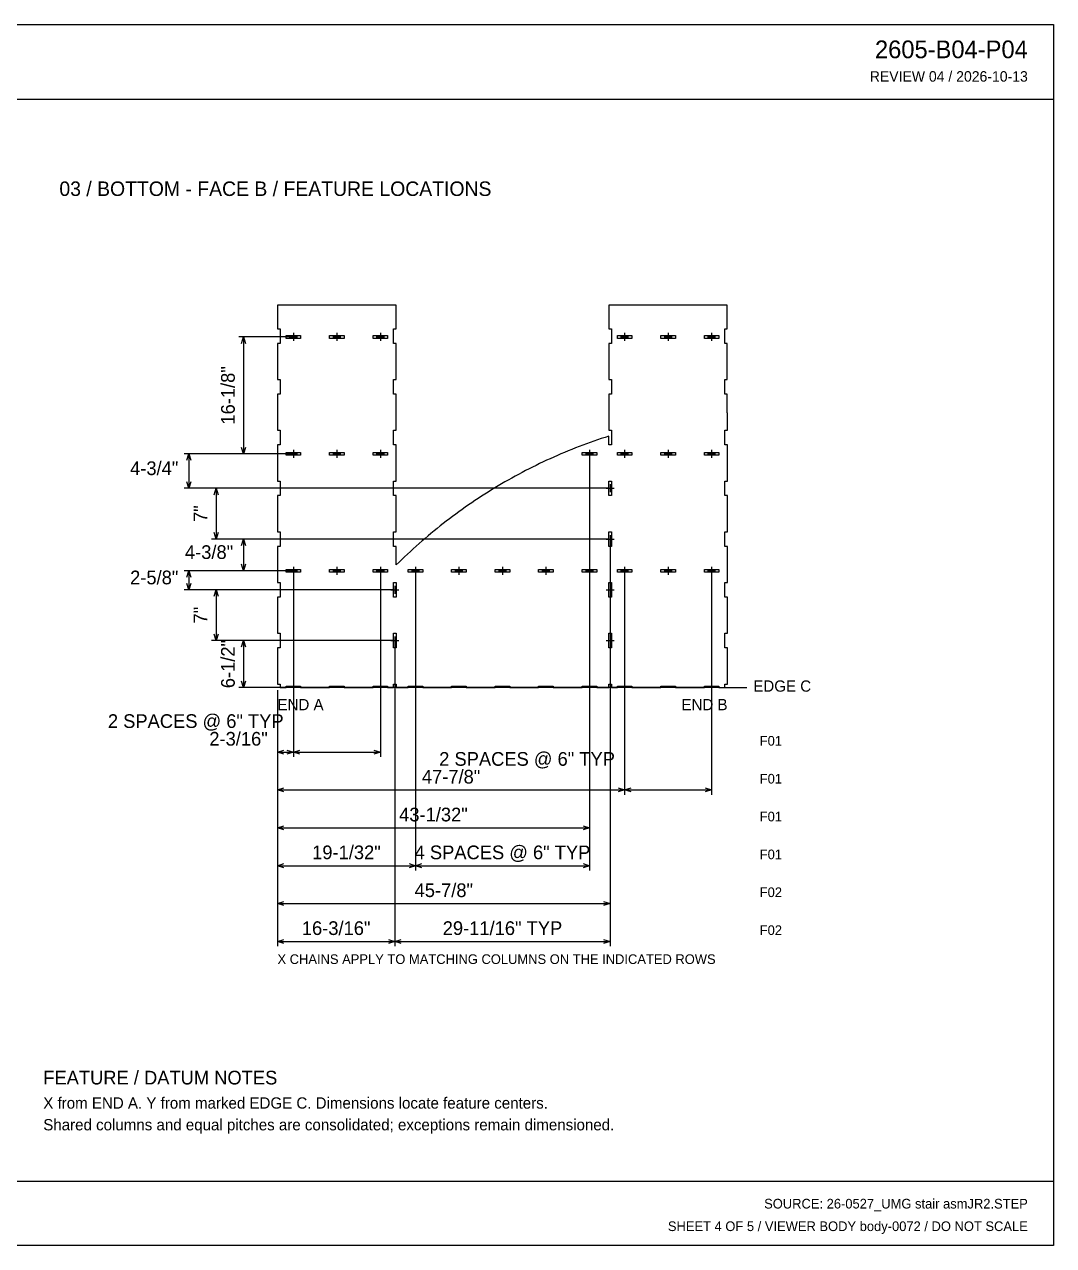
# Model space of a CAD drawing. Header units: inches. Extents: x 4 to 268, y 4 to 172.
# Drawn here: x 126.3 to 268.2, y 3.8 to 172.2 of the extents above; entities that cross this region are included whole.
import ezdxf
from ezdxf.enums import TextEntityAlignment as Align

# ---------------------------------------------------------------- set-up
doc = ezdxf.new("R2010")
doc.units = ezdxf.units.IN
doc.header["$MEASUREMENT"] = 0

msp = doc.modelspace()

# ---------------------------------------------------------------- linework, layer by layer
at = {"layer": 'ANNOTATION'}
for p, q in [((163.04, 129.11), (155.85, 129.11)), ((156.24, 128.22), (156.52, 129.11)), ((156.52, 129.11), (156.52, 112.99)), ((156.52, 129.11), (156.8, 128.22)), ((162.82, 129.11), (163.93, 129.11)), ((163.38, 129.67), (163.38, 128.56)), ((168.82, 129.11), (169.93, 129.11)), ((169.38, 129.67), (169.38, 128.56)), ((174.82, 129.11), (175.93, 129.11)), ((175.38, 129.67), (175.38, 128.56)), ((208.51, 129.11), (209.62, 129.11)), ((209.06, 129.67), (209.06, 128.56)), ((214.51, 129.11), (215.62, 129.11)), ((215.06, 129.67), (215.06, 128.56)), ((220.51, 129.11), (221.62, 129.11)), ((221.06, 129.67), (221.06, 128.56)), ((163.04, 112.99), (148.3, 112.99)), ((148.69, 112.1), (148.97, 112.99)), ((148.97, 112.99), (148.97, 108.24)), ((148.97, 112.99), (149.24, 112.1)), ((163.04, 112.99), (155.85, 112.99)), ((156.52, 112.99), (156.24, 113.88)), ((156.8, 113.88), (156.52, 112.99)), ((162.82, 112.99), (163.93, 112.99)), ((163.38, 113.54), (163.38, 112.43)), ((168.82, 112.99), (169.93, 112.99)), ((169.38, 113.54), (169.38, 112.43)), ((174.82, 112.99), (175.93, 112.99)), ((175.38, 113.54), (175.38, 112.43)), ((203.66, 112.99), (204.77, 112.99)), ((204.22, 113.54), (204.22, 112.43)), ((208.51, 112.99), (209.62, 112.99)), ((209.06, 113.54), (209.06, 112.43)), ((214.51, 112.99), (215.62, 112.99)), ((215.06, 113.54), (215.06, 112.43)), ((220.51, 112.99), (221.62, 112.99)), ((221.06, 113.54), (221.06, 112.43)), ((204.22, 112.65), (204.22, 60.74)), ((206.73, 108.24), (148.3, 108.24)), ((148.97, 108.24), (148.69, 109.12)), ((149.24, 109.12), (148.97, 108.24)), ((206.73, 108.24), (152.08, 108.24)), ((152.47, 107.35), (152.74, 108.24)), ((152.74, 108.24), (152.74, 101.24)), ((152.74, 108.24), (153.02, 107.35)), ((206.51, 108.24), (207.62, 108.24)), ((207.06, 108.79), (207.06, 107.68)), ((206.73, 101.24), (152.08, 101.24)), ((152.74, 101.24), (152.47, 102.12)), ((153.02, 102.12), (152.74, 101.24)), ((206.73, 101.24), (155.85, 101.24)), ((156.24, 100.35), (156.52, 101.24)), ((156.52, 101.24), (156.52, 96.86)), ((156.52, 101.24), (156.8, 100.35)), ((206.51, 101.24), (207.62, 101.24)), ((207.06, 101.79), (207.06, 100.68)), ((207.06, 100.9), (207.06, 50.29)), ((156.52, 96.86), (156.24, 97.75)), ((156.8, 97.75), (156.52, 96.86)), ((163.04, 96.86), (148.3, 96.86)), ((148.69, 95.97), (148.97, 96.86)), ((148.97, 96.86), (148.97, 94.24)), ((148.97, 96.86), (149.24, 95.97)), ((163.04, 96.86), (155.85, 96.86)), ((162.82, 96.86), (163.93, 96.86)), ((163.38, 97.42), (163.38, 96.31)), ((163.38, 96.53), (163.38, 71.18)), ((163.38, 96.53), (163.38, 71.18)), ((168.82, 96.86), (169.93, 96.86)), ((169.38, 97.42), (169.38, 96.31)), ((174.82, 96.86), (175.93, 96.86)), ((175.38, 97.42), (175.38, 96.31)), ((175.38, 96.53), (175.38, 71.18)), ((179.66, 96.86), (180.77, 96.86)), ((180.22, 97.42), (180.22, 96.31)), ((180.22, 96.53), (180.22, 55.51)), ((180.22, 96.53), (180.22, 55.51)), ((185.66, 96.86), (186.77, 96.86)), ((186.22, 97.42), (186.22, 96.31)), ((191.66, 96.86), (192.77, 96.86)), ((192.22, 97.42), (192.22, 96.31)), ((197.66, 96.86), (198.77, 96.86)), ((198.22, 97.42), (198.22, 96.31)), ((203.66, 96.86), (204.77, 96.86)), ((204.22, 97.42), (204.22, 96.31)), ((204.22, 96.53), (204.22, 55.51)), ((208.51, 96.86), (209.62, 96.86)), ((209.06, 97.42), (209.06, 96.31)), ((209.06, 96.53), (209.06, 65.96)), ((209.06, 96.53), (209.06, 65.96)), ((214.51, 96.86), (215.62, 96.86)), ((215.06, 97.42), (215.06, 96.31)), ((220.51, 96.86), (221.62, 96.86)), ((221.06, 97.42), (221.06, 96.31)), ((221.06, 96.53), (221.06, 65.96)), ((148.97, 94.24), (148.69, 95.12)), ((149.24, 95.12), (148.97, 94.24)), ((177.38, 94.79), (177.38, 93.68)), ((207.06, 94.79), (207.06, 93.68)), ((177.04, 94.24), (148.3, 94.24)), ((177.04, 94.24), (152.08, 94.24)), ((152.47, 93.35), (152.74, 94.24)), ((152.74, 94.24), (152.74, 87.24)), ((152.74, 94.24), (153.02, 93.35)), ((176.82, 94.24), (177.93, 94.24)), ((206.51, 94.24), (207.62, 94.24)), ((152.74, 87.24), (152.47, 88.12)), ((153.02, 88.12), (152.74, 87.24)), ((177.38, 87.79), (177.38, 86.68)), ((207.06, 87.79), (207.06, 86.68)), ((177.04, 87.24), (152.08, 87.24)), ((177.04, 87.24), (155.85, 87.24)), ((156.24, 86.35), (156.52, 87.24)), ((156.52, 87.24), (156.52, 80.74)), ((156.52, 87.24), (156.8, 86.35)), ((176.82, 87.24), (177.93, 87.24)), ((177.38, 86.9), (177.38, 45.07)), ((177.38, 86.9), (177.38, 45.07)), ((206.51, 87.24), (207.62, 87.24)), ((207.06, 86.9), (207.06, 45.07)), ((156.52, 80.74), (156.24, 81.62)), ((156.8, 81.62), (156.52, 80.74)), ((222.14, 80.74), (155.85, 80.74)), ((161.19, 80.4), (161.19, 71.18)), ((161.19, 80.4), (161.19, 65.96)), ((161.19, 80.4), (161.19, 60.74)), ((161.19, 80.4), (161.19, 55.51)), ((161.19, 80.4), (161.19, 50.29)), ((161.19, 80.4), (161.19, 45.07)), ((222.47, 80.74), (225.92, 80.74)), ((161.19, 71.85), (162.08, 72.12)), ((161.19, 71.85), (163.38, 71.85)), ((162.08, 71.57), (161.19, 71.85)), ((162.49, 72.12), (163.38, 71.85)), ((163.38, 71.85), (162.49, 71.57)), ((163.38, 71.85), (164.26, 72.12)), ((163.38, 71.85), (175.38, 71.85)), ((164.26, 71.57), (163.38, 71.85)), ((174.49, 72.12), (175.38, 71.85)), ((175.38, 71.85), (174.49, 71.57)), ((161.19, 66.62), (162.08, 66.9)), ((161.19, 66.62), (209.06, 66.62)), ((162.08, 66.35), (161.19, 66.62)), ((208.17, 66.9), (209.06, 66.62)), ((209.06, 66.62), (208.17, 66.35)), ((209.06, 66.62), (209.95, 66.9)), ((209.06, 66.62), (221.06, 66.62)), ((209.95, 66.35), (209.06, 66.62)), ((220.17, 66.9), (221.06, 66.62)), ((221.06, 66.62), (220.17, 66.35)), ((161.19, 61.4), (162.08, 61.68)), ((161.19, 61.4), (204.22, 61.4)), ((162.08, 61.12), (161.19, 61.4)), ((203.33, 61.68), (204.22, 61.4)), ((204.22, 61.4), (203.33, 61.12)), ((161.19, 56.18), (162.08, 56.46)), ((161.19, 56.18), (180.22, 56.18)), ((162.08, 55.9), (161.19, 56.18)), ((179.33, 56.46), (180.22, 56.18)), ((180.22, 56.18), (179.33, 55.9)), ((180.22, 56.18), (181.11, 56.46)), ((180.22, 56.18), (204.22, 56.18)), ((181.11, 55.9), (180.22, 56.18)), ((203.33, 56.46), (204.22, 56.18)), ((204.22, 56.18), (203.33, 55.9)), ((161.19, 50.96), (162.08, 51.24)), ((161.19, 50.96), (207.06, 50.96)), ((162.08, 50.68), (161.19, 50.96)), ((206.17, 51.24), (207.06, 50.96)), ((207.06, 50.96), (206.17, 50.68)), ((161.19, 45.74), (162.08, 46.01)), ((161.19, 45.74), (177.38, 45.74)), ((162.08, 45.46), (161.19, 45.74)), ((176.49, 46.01), (177.38, 45.74)), ((177.38, 45.74), (176.49, 45.46)), ((177.38, 45.74), (178.26, 46.01)), ((177.38, 45.74), (207.06, 45.74)), ((178.26, 45.46), (177.38, 45.74)), ((206.17, 46.01), (207.06, 45.74)), ((207.06, 45.74), (206.17, 45.46))]:
    msp.add_line(p, q, dxfattribs=at)
at = {"layer": 'OUTLINE'}
for p, q in [((3.78, 172.22), (268.22, 172.22)), ((268.22, 172.22), (268.22, 3.78)), ((3.78, 161.89), (268.22, 161.89)), ((177.56, 133.49), (161.19, 133.49)), ((161.19, 133.49), (161.19, 130.24)), ((177.56, 130.24), (177.56, 133.49)), ((223.19, 133.49), (206.88, 133.49)), ((206.88, 133.49), (206.88, 130.24)), ((223.19, 130.24), (223.19, 133.49)), ((161.19, 130.24), (161.57, 130.24)), ((161.57, 130.24), (161.57, 128.23)), ((177.18, 128.23), (177.18, 130.24)), ((177.18, 130.24), (177.56, 130.24)), ((206.88, 130.24), (207.26, 130.24)), ((207.26, 130.24), (207.26, 128.23)), ((222.87, 128.23), (222.87, 130.24)), ((222.87, 130.24), (223.19, 130.24)), ((161.57, 128.23), (161.19, 128.23)), ((161.19, 128.23), (161.19, 123.24)), ((162.37, 128.92), (162.37, 129.3)), ((162.37, 129.3), (164.38, 129.3)), ((164.38, 128.92), (162.37, 128.92)), ((164.38, 129.3), (164.38, 128.92)), ((168.37, 128.92), (168.37, 129.3)), ((168.37, 129.3), (170.38, 129.3)), ((170.38, 128.92), (168.37, 128.92)), ((170.38, 129.3), (170.38, 128.92)), ((174.37, 128.92), (174.37, 129.3)), ((174.37, 129.3), (176.38, 129.3)), ((176.38, 128.92), (174.37, 128.92)), ((176.38, 129.3), (176.38, 128.92)), ((177.56, 128.23), (177.18, 128.23)), ((177.56, 123.24), (177.56, 128.23)), ((207.26, 128.23), (206.88, 128.23)), ((206.88, 128.23), (206.88, 123.24)), ((208.06, 128.92), (208.06, 129.3)), ((208.06, 129.3), (210.07, 129.3)), ((210.07, 128.92), (208.06, 128.92)), ((210.07, 129.3), (210.07, 128.92)), ((214.06, 128.92), (214.06, 129.3)), ((214.06, 129.3), (216.07, 129.3)), ((216.07, 128.92), (214.06, 128.92)), ((216.07, 129.3), (216.07, 128.92)), ((220.06, 128.92), (220.06, 129.3)), ((220.06, 129.3), (222.07, 129.3)), ((222.07, 128.92), (220.06, 128.92)), ((222.07, 129.3), (222.07, 128.92)), ((223.19, 128.23), (222.87, 128.23)), ((223.19, 123.24), (223.19, 128.23)), ((161.19, 123.24), (161.57, 123.24)), ((161.57, 123.24), (161.57, 121.23)), ((177.18, 121.23), (177.18, 123.24)), ((177.18, 123.24), (177.56, 123.24)), ((206.88, 123.24), (207.26, 123.24)), ((207.26, 123.24), (207.26, 121.23)), ((222.87, 121.23), (222.87, 123.24)), ((222.87, 123.24), (223.19, 123.24)), ((161.57, 121.23), (161.19, 121.23)), ((161.19, 121.23), (161.19, 116.24)), ((177.56, 121.23), (177.18, 121.23)), ((177.56, 116.24), (177.56, 121.23)), ((207.26, 121.23), (206.88, 121.23)), ((206.88, 121.23), (206.88, 116.24)), ((223.19, 121.23), (222.87, 121.23)), ((223.19, 118.63), (223.19, 121.23)), ((223.2, 118.63), (223.19, 118.63)), ((223.19, 118.63), (223.19, 118.63)), ((223.19, 118.63), (223.19, 118.63)), ((223.19, 118.63), (223.19, 118.63)), ((223.19, 118.63), (223.19, 118.63)), ((223.19, 118.63), (223.19, 118.63)), ((223.19, 118.63), (223.19, 118.63)), ((223.21, 118.63), (223.2, 118.63)), ((223.2, 118.63), (223.2, 118.63)), ((223.2, 118.63), (223.2, 118.63)), ((223.2, 118.63), (223.2, 118.63)), ((223.2, 118.63), (223.2, 118.63)), ((223.2, 118.63), (223.2, 118.63)), ((223.2, 118.63), (223.2, 118.63)), ((223.2, 118.63), (223.2, 118.63)), ((223.2, 118.63), (223.2, 118.63)), ((223.22, 118.63), (223.21, 118.63)), ((223.21, 118.63), (223.21, 118.63)), ((223.21, 118.63), (223.21, 118.63)), ((223.21, 118.63), (223.21, 118.63)), ((223.21, 118.63), (223.21, 118.63)), ((223.21, 118.63), (223.21, 118.63)), ((223.21, 118.63), (223.21, 118.63)), ((223.21, 118.63), (223.21, 118.63)), ((223.21, 118.63), (223.21, 118.63)), ((223.21, 118.63), (223.21, 118.63)), ((223.23, 118.63), (223.22, 118.63)), ((223.22, 118.63), (223.22, 118.63)), ((223.22, 118.63), (223.22, 118.63)), ((223.22, 118.63), (223.22, 118.63)), ((223.22, 118.63), (223.22, 118.63)), ((223.22, 118.63), (223.22, 118.63)), ((223.22, 118.63), (223.22, 118.63)), ((223.22, 118.63), (223.22, 118.63)), ((223.22, 118.63), (223.22, 118.63)), ((223.24, 118.63), (223.23, 118.63)), ((223.23, 118.63), (223.23, 118.63)), ((223.23, 118.63), (223.23, 118.63)), ((223.23, 118.63), (223.23, 118.63)), ((223.23, 118.63), (223.23, 118.63)), ((223.23, 118.63), (223.23, 118.63)), ((223.23, 118.63), (223.23, 118.63)), ((223.23, 118.63), (223.23, 118.63)), ((223.23, 118.63), (223.23, 118.63)), ((223.25, 118.63), (223.24, 118.63)), ((223.24, 118.63), (223.24, 118.63)), ((223.24, 118.63), (223.24, 118.63)), ((223.24, 118.63), (223.24, 118.63)), ((223.24, 118.63), (223.24, 118.63)), ((223.24, 118.63), (223.24, 118.63)), ((223.24, 118.63), (223.24, 118.63)), ((223.24, 118.63), (223.24, 118.63)), ((223.24, 118.63), (223.24, 118.63)), ((223.24, 118.63), (223.24, 118.63)), ((223.26, 118.63), (223.25, 118.63)), ((223.25, 118.63), (223.25, 118.63)), ((223.25, 118.63), (223.25, 118.63)), ((223.25, 118.63), (223.25, 118.63)), ((223.25, 118.63), (223.25, 118.63)), ((223.25, 118.63), (223.25, 118.63)), ((223.25, 118.63), (223.25, 118.63)), ((223.25, 118.63), (223.25, 118.63)), ((223.25, 118.63), (223.25, 118.63)), ((223.26, 116.24), (223.26, 118.63)), ((223.26, 118.63), (223.26, 118.63)), ((161.19, 116.24), (161.57, 116.24)), ((161.57, 116.24), (161.57, 114.23)), ((177.18, 114.23), (177.18, 116.24)), ((177.18, 116.24), (177.56, 116.24)), ((206.88, 116.24), (207.26, 116.24)), ((207.26, 116.24), (207.26, 114.23)), ((222.87, 114.23), (222.87, 116.24)), ((222.87, 116.24), (223.26, 116.24)), ((204.31, 114.56), (203.8, 114.37)), ((204.82, 114.74), (204.31, 114.56)), ((205.33, 114.92), (204.82, 114.74)), ((205.84, 115.09), (205.33, 114.92)), ((206.36, 115.26), (205.84, 115.09)), ((206.87, 115.43), (206.36, 115.26)), ((206.87, 114.23), (206.87, 115.43)), ((161.57, 114.23), (161.19, 114.23)), ((161.19, 114.23), (161.19, 109.24)), ((162.37, 112.79), (162.37, 113.18)), ((162.37, 113.18), (164.38, 113.18)), ((164.38, 113.18), (164.38, 112.79)), ((168.37, 112.79), (168.37, 113.18)), ((168.37, 113.18), (170.38, 113.18)), ((170.38, 113.18), (170.38, 112.79)), ((174.37, 112.79), (174.37, 113.18)), ((174.37, 113.18), (176.38, 113.18)), ((176.38, 113.18), (176.38, 112.79)), ((177.56, 114.23), (177.18, 114.23)), ((177.56, 109.24), (177.56, 114.23)), ((200.29, 112.98), (199.79, 112.76)), ((200.78, 113.19), (200.29, 112.98)), ((201.28, 113.39), (200.78, 113.19)), ((201.78, 113.6), (201.28, 113.39)), ((202.29, 113.8), (201.78, 113.6)), ((202.79, 113.99), (202.29, 113.8)), ((203.3, 114.19), (202.79, 113.99)), ((203.21, 112.79), (203.21, 113.18)), ((203.21, 113.18), (205.23, 113.18)), ((203.8, 114.37), (203.3, 114.19)), ((205.23, 113.18), (205.23, 112.79)), ((207.26, 114.23), (206.87, 114.23)), ((208.06, 112.79), (208.06, 113.18)), ((208.06, 113.18), (210.07, 113.18)), ((210.07, 113.18), (210.07, 112.79)), ((214.06, 112.79), (214.06, 113.18)), ((214.06, 113.18), (216.07, 113.18)), ((216.07, 113.18), (216.07, 112.79)), ((220.06, 112.79), (220.06, 113.18)), ((220.06, 113.18), (222.07, 113.18)), ((222.07, 113.18), (222.07, 112.79)), ((223.26, 114.23), (222.87, 114.23)), ((223.26, 109.24), (223.26, 114.23)), ((164.38, 112.79), (162.37, 112.79)), ((170.38, 112.79), (168.37, 112.79)), ((176.38, 112.79), (174.37, 112.79)), ((196.85, 111.4), (196.36, 111.16)), ((197.33, 111.64), (196.85, 111.4)), ((197.82, 111.87), (197.33, 111.64)), ((198.31, 112.1), (197.82, 111.87)), ((198.8, 112.32), (198.31, 112.1)), ((199.3, 112.54), (198.8, 112.32)), ((199.79, 112.76), (199.3, 112.54)), ((205.23, 112.79), (203.21, 112.79)), ((210.07, 112.79), (208.06, 112.79)), ((216.07, 112.79), (214.06, 112.79)), ((222.07, 112.79), (220.06, 112.79)), ((193.5, 109.65), (193.02, 109.38)), ((193.97, 109.91), (193.5, 109.65)), ((194.44, 110.16), (193.97, 109.91)), ((194.92, 110.42), (194.44, 110.16)), ((195.4, 110.67), (194.92, 110.42)), ((195.88, 110.92), (195.4, 110.67)), ((196.36, 111.16), (195.88, 110.92)), ((161.19, 109.24), (161.57, 109.24)), ((161.57, 109.24), (161.57, 107.23)), ((177.18, 107.23), (177.18, 109.24)), ((177.18, 109.24), (177.56, 109.24)), ((190.7, 108.01), (190.24, 107.72)), ((191.16, 108.29), (190.7, 108.01)), ((191.62, 108.57), (191.16, 108.29)), ((192.09, 108.84), (191.62, 108.57)), ((192.55, 109.11), (192.09, 108.84)), ((193.02, 109.38), (192.55, 109.11)), ((206.87, 107.23), (206.87, 109.24)), ((206.87, 109.24), (207.26, 109.24)), ((207.26, 109.24), (207.26, 107.23)), ((222.87, 107.23), (222.87, 109.24)), ((222.87, 109.24), (223.26, 109.24)), ((161.57, 107.23), (161.19, 107.23)), ((161.19, 107.23), (161.19, 102.24)), ((177.56, 107.23), (177.18, 107.23)), ((177.56, 102.24), (177.56, 107.23)), ((187.98, 106.24), (187.53, 105.94)), ((188.42, 106.55), (187.98, 106.24)), ((188.87, 106.84), (188.42, 106.55)), ((189.33, 107.14), (188.87, 106.84)), ((189.78, 107.43), (189.33, 107.14)), ((190.24, 107.72), (189.78, 107.43)), ((207.26, 107.23), (206.87, 107.23)), ((223.26, 107.23), (222.87, 107.23)), ((223.26, 102.24), (223.26, 107.23)), ((185.77, 104.68), (185.33, 104.36)), ((186.21, 105), (185.77, 104.68)), ((186.64, 105.32), (186.21, 105)), ((187.09, 105.63), (186.64, 105.32)), ((187.53, 105.94), (187.09, 105.63)), ((183.62, 103.04), (183.2, 102.71)), ((184.05, 103.38), (183.62, 103.04)), ((184.47, 103.71), (184.05, 103.38)), ((184.9, 104.04), (184.47, 103.71)), ((185.33, 104.36), (184.9, 104.04)), ((161.19, 102.24), (161.57, 102.24)), ((161.57, 102.24), (161.57, 100.23)), ((177.18, 100.23), (177.18, 102.24)), ((177.18, 102.24), (177.56, 102.24)), ((181.54, 101.32), (181.13, 100.97)), ((181.95, 101.67), (181.54, 101.32)), ((182.36, 102.02), (181.95, 101.67)), ((182.78, 102.36), (182.36, 102.02)), ((183.2, 102.71), (182.78, 102.36)), ((206.87, 100.23), (206.87, 102.24)), ((206.87, 102.24), (207.26, 102.24)), ((207.26, 102.24), (207.26, 100.23)), ((222.87, 100.23), (222.87, 102.24)), ((222.87, 102.24), (223.26, 102.24)), ((161.57, 100.23), (161.19, 100.23)), ((161.19, 100.23), (161.19, 95.24)), ((177.56, 100.23), (177.18, 100.23)), ((177.56, 97.66), (177.56, 100.23)), ((179.52, 99.53), (179.12, 99.16)), ((179.91, 99.89), (179.52, 99.53)), ((180.32, 100.26), (179.91, 99.89)), ((180.72, 100.61), (180.32, 100.26)), ((181.13, 100.97), (180.72, 100.61)), ((207.26, 100.23), (206.87, 100.23)), ((223.26, 100.23), (222.87, 100.23)), ((223.26, 95.24), (223.26, 100.23)), ((177.95, 98.04), (177.56, 97.66)), ((178.34, 98.42), (177.95, 98.04)), ((178.73, 98.79), (178.34, 98.42)), ((179.12, 99.16), (178.73, 98.79)), ((162.37, 96.67), (162.37, 97.05)), ((162.37, 97.05), (164.38, 97.05)), ((164.38, 96.67), (162.37, 96.67)), ((164.38, 97.05), (164.38, 96.67)), ((168.37, 96.67), (168.37, 97.05)), ((168.37, 97.05), (170.38, 97.05)), ((170.38, 96.67), (168.37, 96.67)), ((170.38, 97.05), (170.38, 96.67)), ((174.37, 96.67), (174.37, 97.05)), ((174.37, 97.05), (176.38, 97.05)), ((176.38, 96.67), (174.37, 96.67)), ((176.38, 97.05), (176.38, 96.67)), ((179.21, 96.67), (179.21, 97.05)), ((179.21, 97.05), (181.23, 97.05)), ((181.23, 96.67), (179.21, 96.67)), ((181.23, 97.05), (181.23, 96.67)), ((185.21, 96.67), (185.21, 97.05)), ((185.21, 97.05), (187.23, 97.05)), ((187.23, 96.67), (185.21, 96.67)), ((187.23, 97.05), (187.23, 96.67)), ((191.21, 96.67), (191.21, 97.05)), ((191.21, 97.05), (193.23, 97.05)), ((193.23, 96.67), (191.21, 96.67)), ((193.23, 97.05), (193.23, 96.67)), ((197.21, 96.67), (197.21, 97.05)), ((197.21, 97.05), (199.23, 97.05)), ((199.23, 96.67), (197.21, 96.67)), ((199.23, 97.05), (199.23, 96.67)), ((203.21, 96.67), (203.21, 97.05)), ((203.21, 97.05), (205.23, 97.05)), ((205.23, 96.67), (203.21, 96.67)), ((205.23, 97.05), (205.23, 96.67)), ((208.06, 96.67), (208.06, 97.05)), ((208.06, 97.05), (210.07, 97.05)), ((210.07, 96.67), (208.06, 96.67)), ((210.07, 97.05), (210.07, 96.67)), ((214.06, 96.67), (214.06, 97.05)), ((214.06, 97.05), (216.07, 97.05)), ((216.07, 96.67), (214.06, 96.67)), ((216.07, 97.05), (216.07, 96.67)), ((220.06, 96.67), (220.06, 97.05)), ((220.06, 97.05), (222.07, 97.05)), ((222.07, 96.67), (220.06, 96.67)), ((222.07, 97.05), (222.07, 96.67)), ((161.19, 95.24), (161.57, 95.24)), ((161.57, 95.24), (161.57, 93.23)), ((177.18, 93.23), (177.18, 95.24)), ((177.18, 95.24), (177.57, 95.24)), ((177.57, 95.24), (177.57, 93.23)), ((206.87, 93.23), (206.87, 95.24)), ((206.87, 95.24), (207.26, 95.24)), ((207.26, 95.24), (207.26, 93.23)), ((222.87, 93.23), (222.87, 95.24)), ((222.87, 95.24), (223.26, 95.24)), ((161.57, 93.23), (161.19, 93.23)), ((161.19, 93.23), (161.19, 88.24)), ((177.57, 93.23), (177.18, 93.23)), ((207.26, 93.23), (206.87, 93.23)), ((223.26, 93.23), (222.87, 93.23)), ((223.26, 88.24), (223.26, 93.23)), ((161.19, 88.24), (161.57, 88.24)), ((161.57, 88.24), (161.57, 86.23)), ((177.18, 86.23), (177.18, 88.24)), ((177.18, 88.24), (177.57, 88.24)), ((177.57, 88.24), (177.57, 86.23)), ((206.87, 86.23), (206.87, 88.24)), ((206.87, 88.24), (207.26, 88.24)), ((207.26, 88.24), (207.26, 86.23)), ((222.87, 86.23), (222.87, 88.24)), ((222.87, 88.24), (223.26, 88.24)), ((161.57, 86.23), (161.19, 86.23)), ((161.19, 86.23), (161.19, 81.24)), ((177.57, 86.23), (177.18, 86.23)), ((207.26, 86.23), (206.87, 86.23)), ((223.26, 86.23), (222.87, 86.23)), ((223.26, 81.24), (223.26, 86.23)), ((161.19, 81.24), (161.57, 81.24)), ((161.57, 81.24), (161.57, 80.74)), ((162.37, 80.74), (162.37, 80.93)), ((162.37, 80.93), (164.38, 80.93)), ((164.38, 80.93), (164.38, 80.74)), ((168.37, 80.74), (168.37, 80.93)), ((168.37, 80.93), (170.38, 80.93)), ((170.38, 80.93), (170.38, 80.74)), ((174.37, 80.74), (174.37, 80.93)), ((174.37, 80.93), (176.38, 80.93)), ((176.38, 80.93), (176.38, 80.74)), ((177.18, 80.74), (177.18, 81.24)), ((177.18, 81.24), (177.57, 81.24)), ((177.57, 81.24), (177.57, 80.74)), ((179.21, 80.74), (179.21, 80.93)), ((179.21, 80.93), (181.23, 80.93)), ((181.23, 80.93), (181.23, 80.74)), ((185.21, 80.74), (185.21, 80.93)), ((185.21, 80.93), (187.23, 80.93)), ((187.23, 80.93), (187.23, 80.74)), ((191.21, 80.74), (191.21, 80.93)), ((191.21, 80.93), (193.23, 80.93)), ((193.23, 80.93), (193.23, 80.74)), ((197.21, 80.74), (197.21, 80.93)), ((197.21, 80.93), (199.23, 80.93)), ((199.23, 80.93), (199.23, 80.74)), ((203.21, 80.74), (203.21, 80.93)), ((203.21, 80.93), (205.23, 80.93)), ((205.23, 80.93), (205.23, 80.74)), ((206.87, 80.74), (206.87, 81.24)), ((206.87, 81.24), (207.26, 81.24)), ((207.26, 81.24), (207.26, 80.74)), ((208.06, 80.74), (208.06, 80.93)), ((208.06, 80.93), (210.07, 80.93)), ((210.07, 80.93), (210.07, 80.74)), ((214.06, 80.74), (214.06, 80.93)), ((214.06, 80.93), (216.07, 80.93)), ((216.07, 80.93), (216.07, 80.74)), ((220.06, 80.74), (220.06, 80.93)), ((220.06, 80.93), (222.07, 80.93)), ((222.07, 80.93), (222.07, 80.74)), ((222.87, 80.74), (222.87, 81.24)), ((222.87, 81.24), (223.26, 81.24)), ((161.57, 80.74), (162.37, 80.74)), ((164.38, 80.74), (168.37, 80.74)), ((170.38, 80.74), (174.37, 80.74)), ((176.38, 80.74), (177.18, 80.74)), ((177.57, 80.74), (179.21, 80.74)), ((181.23, 80.74), (185.21, 80.74)), ((187.23, 80.74), (191.21, 80.74)), ((193.23, 80.74), (197.21, 80.74)), ((199.23, 80.74), (203.21, 80.74)), ((205.23, 80.74), (206.87, 80.74)), ((207.26, 80.74), (208.06, 80.74)), ((210.07, 80.74), (214.06, 80.74)), ((216.07, 80.74), (220.06, 80.74)), ((222.07, 80.74), (222.87, 80.74)), ((3.78, 12.67), (268.22, 12.67)), ((268.22, 3.78), (3.78, 3.78))]:
    msp.add_line(p, q, dxfattribs=at)

# ---------------------------------------------------------------- texts
at = {"layer": 'ANNOTATION'}
for s, height, p in [('2605-B04-P04', 2.4444, (264.67, 167.56)), ('REVIEW 04 / 2026-10-13', 1.4444, (264.67, 164.33)), ('4-3/4"', 1.889, (147.52, 110.06)), ('4-3/8"', 1.889, (155.08, 98.49)), ('2-5/8"', 1.889, (147.52, 94.99)), ('END B', 1.556, (223.26, 77.62)), ('2 SPACES @ 6" TYP', 1.8889, (162.04, 75.18)), ('2-3/16"', 1.889, (159.85, 72.74)), ('2 SPACES @ 6" TYP', 1.8889, (207.73, 69.96)), ('SOURCE: 26-0527_UMG stair asmJR2.STEP', 1.3333, (264.67, 8.89)), ('SHEET 4 OF 5 / VIEWER BODY body-0072 / DO NOT SCALE', 1.3333, (264.67, 5.78))]:
    msp.add_text(s, height=height, dxfattribs=at).set_placement(p, align=Align.RIGHT)
for s, height, p in [('03 / BOTTOM - FACE B / FEATURE LOCATIONS', 2, (131.11, 148.56)), ('EDGE C', 1.556, (226.81, 80.18)), ('END A', 1.556, (161.19, 77.62)), ('F01', 1.333, (227.7, 72.74)), ('F01', 1.333, (227.7, 67.51)), ('F01', 1.333, (227.7, 62.29)), ('F01', 1.333, (227.7, 57.07)), ('F02', 1.333, (227.7, 51.85)), ('F02', 1.333, (227.7, 46.62)), ('X CHAINS APPLY TO MATCHING COLUMNS ON THE INDICATED ROWS', 1.3333, (161.19, 42.62)), ('FEATURE / DATUM NOTES', 1.8889, (128.89, 26)), ('X from END A. Y from marked EDGE C. Dimensions locate feature centers.', 1.5556, (128.89, 22.67)), ('Shared columns and equal pitches are consolidated; exceptions remain dimensioned.', 1.5556, (128.89, 19.67))]:
    msp.add_text(s, height=height, dxfattribs=at).set_placement(p)
for s, p in [('16-1/8"', (155.3, 121.05)), ('7"', (151.52, 104.74)), ('7"', (151.52, 90.74)), ('6-1/2"', (155.3, 83.99))]:
    msp.add_text(s, height=1.889, rotation=90, dxfattribs=at).set_placement(p, align=Align.CENTER)
for s, height, p in [('47-7/8"', 1.889, (185.13, 67.51)), ('43-1/32"', 1.889, (182.7, 62.29)), ('19-1/32"', 1.889, (170.7, 57.07)), ('4 SPACES @ 6" TYP', 1.8889, (192.22, 57.07)), ('45-7/8"', 1.889, (184.13, 51.85)), ('16-3/16"', 1.889, (169.28, 46.62)), ('29-11/16" TYP', 1.8889, (192.22, 46.62))]:
    msp.add_text(s, height=height, dxfattribs=at).set_placement(p, align=Align.CENTER)

doc.saveas('drawing.dxf')
